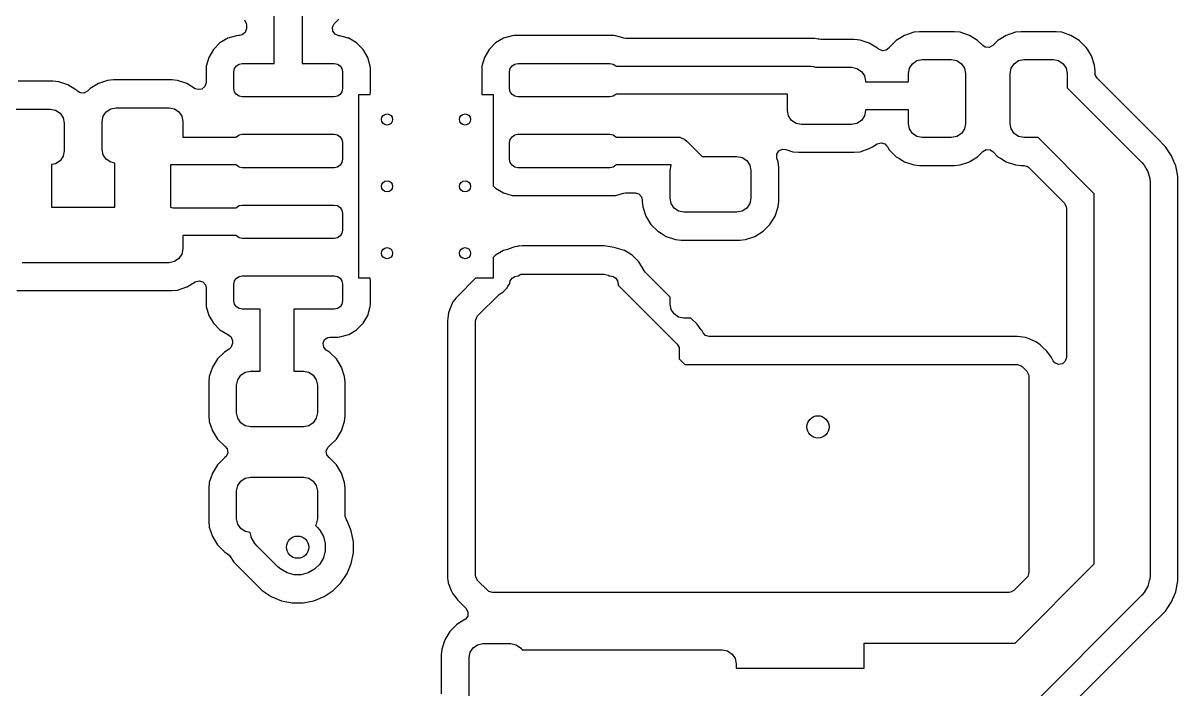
# Model space of a CAD drawing. Extents: x 0.21 to 3.39, y 0.21 to 2.59.
# Drawn here: x 1.773 to 2.589, y 0.68 to 1.15 of the extents above; entities that cross this region are included whole.
import ezdxf

# ---------------------------------------------------------------- set-up
doc = ezdxf.new("R2010")
doc.units = 0
doc.header["$MEASUREMENT"] = 0
doc.layers.add('BLACK', color=7, linetype='CONTINUOUS')

msp = doc.modelspace()

# ---------------------------------------------------------------- linework, layer by layer
at = {"layer": 'BLACK', "linetype": 'CONTINUOUS'}
for p, q in [((1.95072, 1.12181), (1.95072, 1.16208)), ((1.9704, 1.16175), (1.9704, 1.12181)), ((1.92956, 1.15262), (1.9309, 1.15016)), ((1.99315, 1.14992), (1.99637, 1.15314)), ((1.93022, 1.14379), (1.92811, 1.14196)), ((1.93101, 1.14648), (1.93022, 1.14379)), ((1.9309, 1.15016), (1.93101, 1.14911)), ((1.93101, 1.14911), (1.93101, 1.14648)), ((1.99182, 1.1475), (1.99315, 1.14992)), ((1.992, 1.14471), (1.99182, 1.1475)), ((1.99366, 1.14246), (1.992, 1.14471)), ((2.40272, 1.14385), (2.39617, 1.14168)), ((2.40677, 1.14426), (2.40272, 1.14385)), ((2.43138, 1.14426), (2.40677, 1.14426)), ((2.43542, 1.14385), (2.43138, 1.14426)), ((2.43543, 1.14385), (2.43542, 1.14385)), ((2.44198, 1.14168), (2.43543, 1.14385)), ((2.47457, 1.14385), (2.46802, 1.14168)), ((2.47862, 1.14426), (2.47457, 1.14385)), ((2.50323, 1.14426), (2.47862, 1.14426)), ((2.50728, 1.14385), (2.50323, 1.14426)), ((2.51383, 1.14168), (2.50728, 1.14385)), ((2.50728, 1.14385), (2.50728, 1.14385)), ((1.91226, 1.1363), (1.90768, 1.13173)), ((1.91783, 1.1396), (1.91226, 1.1363)), ((1.91226, 1.1363), (1.91226, 1.1363)), ((1.92404, 1.1414), (1.91783, 1.1396)), ((1.92538, 1.14151), (1.92404, 1.1414)), ((1.92404, 1.1414), (1.92404, 1.1414)), ((1.92549, 1.14152), (1.92538, 1.14151)), ((1.92605, 1.14152), (1.92549, 1.14152)), ((1.92811, 1.14196), (1.92605, 1.14152)), ((1.99627, 1.14146), (1.99366, 1.14246)), ((1.99708, 1.1414), (1.99627, 1.14146)), ((2.00234, 1.13987), (1.99708, 1.1414)), ((1.99708, 1.1414), (1.99708, 1.1414)), ((2.00278, 1.13974), (2.00234, 1.13987)), ((2.00329, 1.1396), (2.00278, 1.13974)), ((2.00886, 1.1363), (2.00329, 1.1396)), ((2.01344, 1.13173), (2.00886, 1.1363)), ((2.00886, 1.1363), (2.00886, 1.1363)), ((2.10714, 1.1363), (2.10256, 1.13173)), ((2.11271, 1.1396), (2.10714, 1.1363)), ((2.10714, 1.1363), (2.10714, 1.1363)), ((2.11892, 1.1414), (2.11271, 1.1396)), ((2.12026, 1.14151), (2.11892, 1.1414)), ((2.11892, 1.1414), (2.11892, 1.1414)), ((2.12037, 1.14152), (2.12026, 1.14151)), ((2.19051, 1.14152), (2.12037, 1.14152)), ((2.19062, 1.14151), (2.19051, 1.14152)), ((2.19196, 1.1414), (2.19062, 1.14151)), ((2.19629, 1.14014), (2.19196, 1.1414)), ((2.19766, 1.13974), (2.19629, 1.14014)), ((2.19905, 1.13955), (2.19766, 1.13974)), ((2.33284, 1.13955), (2.19905, 1.13955)), ((2.33514, 1.13909), (2.33284, 1.13955)), ((2.33284, 1.13955), (2.33284, 1.13955)), ((2.33608, 1.1389), (2.33514, 1.13909)), ((2.33704, 1.13881), (2.33608, 1.1389)), ((2.36069, 1.13881), (2.33704, 1.13881)), ((2.36473, 1.13839), (2.36069, 1.13881)), ((2.36069, 1.13881), (2.36069, 1.13881)), ((2.37129, 1.13622), (2.36473, 1.13839)), ((2.36473, 1.13839), (2.36473, 1.13839)), ((2.37717, 1.13259), (2.37129, 1.13622)), ((2.39029, 1.13805), (2.38541, 1.13317)), ((2.39617, 1.14168), (2.39029, 1.13805)), ((2.39029, 1.13805), (2.39029, 1.13805)), ((2.44786, 1.13805), (2.44198, 1.14168)), ((2.45149, 1.13442), (2.44786, 1.13805)), ((2.44786, 1.13805), (2.44786, 1.13805)), ((2.46214, 1.13805), (2.45851, 1.13442)), ((2.46802, 1.14168), (2.46214, 1.13805)), ((2.46214, 1.13805), (2.46214, 1.13805)), ((2.51971, 1.13805), (2.51383, 1.14168)), ((2.52459, 1.13317), (2.51971, 1.13805)), ((2.51971, 1.13805), (2.51971, 1.13805)), ((1.90768, 1.13173), (1.90439, 1.12616)), ((1.90768, 1.13173), (1.90768, 1.13173)), ((2.01673, 1.12616), (2.01344, 1.13173)), ((2.01344, 1.13173), (2.01344, 1.13173)), ((2.10256, 1.13173), (2.09927, 1.12616)), ((2.10256, 1.13173), (2.10256, 1.13173)), ((2.37761, 1.13215), (2.37717, 1.13259)), ((2.37794, 1.13185), (2.37761, 1.13215)), ((2.3805, 1.13074), (2.37794, 1.13185)), ((2.38326, 1.13119), (2.3805, 1.13074)), ((2.38522, 1.13295), (2.38326, 1.13119)), ((2.38523, 1.13294), (2.38522, 1.13295)), ((2.38527, 1.133), (2.38523, 1.13294)), ((2.38534, 1.13306), (2.38527, 1.133)), ((2.3854, 1.13317), (2.38534, 1.13306)), ((2.38541, 1.13317), (2.3854, 1.13317)), ((2.45327, 1.13328), (2.45149, 1.13442)), ((2.45605, 1.13308), (2.45327, 1.13328)), ((2.45851, 1.13442), (2.45605, 1.13308)), ((2.52541, 1.13185), (2.52459, 1.13317)), ((2.52459, 1.13317), (2.52459, 1.13317)), ((2.52459, 1.13317), (2.52459, 1.13317)), ((2.52822, 1.12729), (2.52541, 1.13185)), ((2.53039, 1.12073), (2.52822, 1.12729)), ((1.90258, 1.11994), (1.90247, 1.11849)), ((1.90247, 1.11849), (1.90247, 1.10823)), ((1.90439, 1.12616), (1.90258, 1.11994)), ((1.90258, 1.11994), (1.90258, 1.11994)), ((1.92262, 1.11817), (1.9239, 1.12008)), ((1.9239, 1.12008), (1.92582, 1.12136)), ((1.92582, 1.12136), (1.92808, 1.12181)), ((1.92808, 1.12181), (1.95072, 1.12181)), ((1.9704, 1.12181), (1.99304, 1.12181)), ((1.99304, 1.12181), (1.9953, 1.12136)), ((1.9953, 1.12136), (1.99722, 1.12008)), ((1.99722, 1.12008), (1.9985, 1.11817)), ((2.01854, 1.11994), (2.01673, 1.12616)), ((2.01673, 1.12616), (2.01673, 1.12616)), ((2.01865, 1.11849), (2.01854, 1.11994)), ((2.01865, 1.10151), (2.01865, 1.11849)), ((2.09746, 1.11994), (2.09735, 1.11849)), ((2.09735, 1.11849), (2.09735, 1.10151)), ((2.09927, 1.12616), (2.09746, 1.11994)), ((2.09746, 1.11994), (2.09746, 1.11994)), ((2.1175, 1.11817), (2.11878, 1.12008)), ((2.11878, 1.12008), (2.1207, 1.12136)), ((2.1207, 1.12136), (2.12296, 1.12181)), ((2.12296, 1.12181), (2.18792, 1.12181)), ((2.18792, 1.12181), (2.19018, 1.12136)), ((2.19018, 1.12136), (2.1921, 1.12008)), ((2.1921, 1.12008), (2.19226, 1.11984)), ((2.19226, 1.11984), (2.32993, 1.11984)), ((2.32993, 1.11984), (2.33185, 1.11965)), ((2.33185, 1.11965), (2.33318, 1.1191)), ((2.33318, 1.1191), (2.35872, 1.1191)), ((2.35872, 1.1191), (2.36248, 1.11835)), ((2.36248, 1.11835), (2.36568, 1.11622)), ((2.3989, 1.11472), (2.39965, 1.11848)), ((2.39965, 1.11848), (2.40178, 1.12168)), ((2.40178, 1.12168), (2.40497, 1.12381)), ((2.40497, 1.12381), (2.40874, 1.12456)), ((2.40874, 1.12456), (2.42941, 1.12456)), ((2.42941, 1.12456), (2.43318, 1.12381)), ((2.43318, 1.12381), (2.43637, 1.12168)), ((2.43637, 1.12168), (2.4385, 1.11848)), ((2.4385, 1.11848), (2.43925, 1.11472)), ((2.47075, 1.11472), (2.4715, 1.11848)), ((2.4715, 1.11848), (2.47363, 1.12168)), ((2.47363, 1.12168), (2.47682, 1.12381)), ((2.47682, 1.12381), (2.48059, 1.12456)), ((2.48059, 1.12456), (2.50126, 1.12456)), ((2.50126, 1.12456), (2.50503, 1.12381)), ((2.50503, 1.12381), (2.50822, 1.12168)), ((2.50822, 1.12168), (2.51035, 1.11848)), ((2.51035, 1.11848), (2.5111, 1.11472)), ((2.53081, 1.11669), (2.53039, 1.12073)), ((1.83696, 1.1103), (1.83291, 1.10988)), ((1.85375, 1.1103), (1.83696, 1.1103)), ((1.86151, 1.1103), (1.85375, 1.1103)), ((1.85375, 1.1103), (1.85375, 1.1103)), ((1.8783, 1.1103), (1.86151, 1.1103)), ((1.86151, 1.1103), (1.86151, 1.1103)), ((1.88235, 1.10988), (1.8783, 1.1103)), ((1.8783, 1.1103), (1.8783, 1.1103)), ((1.92217, 1.11591), (1.92262, 1.11817)), ((1.92217, 1.10409), (1.92217, 1.11591)), ((1.9985, 1.11817), (1.99894, 1.11591)), ((1.99894, 1.11591), (1.99894, 1.10409)), ((2.11706, 1.11591), (2.1175, 1.11817)), ((2.11706, 1.10409), (2.11706, 1.11591)), ((2.36568, 1.11622), (2.36781, 1.11303)), ((2.36781, 1.11303), (2.36856, 1.10926)), ((2.3989, 1.10877), (2.3989, 1.11472)), ((2.43925, 1.11472), (2.43925, 1.07928)), ((2.47075, 1.07928), (2.47075, 1.11472)), ((2.5111, 1.11472), (2.5111, 1.10466)), ((2.53081, 1.11488), (2.53081, 1.11669)), ((2.53092, 1.11382), (2.53081, 1.11488)), ((2.53226, 1.11137), (2.53092, 1.11382)), ((2.57511, 1.06852), (2.53226, 1.11137)), ((1.77751, 1.1093), (1.76975, 1.1093)), ((1.7943, 1.1093), (1.77751, 1.1093)), ((1.77751, 1.1093), (1.77751, 1.1093)), ((1.79835, 1.10888), (1.7943, 1.1093)), ((1.7943, 1.1093), (1.7943, 1.1093)), ((1.8049, 1.10671), (1.79835, 1.10888)), ((1.79835, 1.10888), (1.79835, 1.10888)), ((1.80975, 1.10372), (1.8049, 1.10671)), ((1.81078, 1.10308), (1.80975, 1.10372)), ((1.81162, 1.10224), (1.81078, 1.10308)), ((1.8134, 1.1011), (1.81162, 1.10224)), ((1.81864, 1.10224), (1.81618, 1.1009)), ((1.82048, 1.10408), (1.81864, 1.10224)), ((1.82636, 1.10771), (1.82048, 1.10408)), ((1.83291, 1.10988), (1.82636, 1.10771)), ((1.8889, 1.10771), (1.88235, 1.10988)), ((1.88235, 1.10988), (1.88235, 1.10988)), ((1.8949, 1.10401), (1.8889, 1.10771)), ((1.8968, 1.10332), (1.8949, 1.10401)), ((1.89957, 1.10372), (1.8968, 1.10332)), ((1.90168, 1.10555), (1.89957, 1.10372)), ((1.90247, 1.10823), (1.90168, 1.10555)), ((1.92262, 1.10183), (1.92217, 1.10409)), ((1.99894, 1.10409), (1.9985, 1.10183)), ((2.1175, 1.10183), (2.11706, 1.10409)), ((2.36856, 1.10926), (2.36856, 1.10877)), ((2.36856, 1.10877), (2.3989, 1.10877)), ((2.5111, 1.10466), (2.56392, 1.05184)), ((1.81618, 1.1009), (1.8134, 1.1011)), ((1.9239, 1.09992), (1.92262, 1.10183)), ((1.92582, 1.09864), (1.9239, 1.09992)), ((1.92808, 1.09819), (1.92582, 1.09864)), ((1.99304, 1.09819), (1.92808, 1.09819)), ((1.9953, 1.09864), (1.99304, 1.09819)), ((1.99722, 1.09992), (1.9953, 1.09864)), ((1.9985, 1.10183), (1.99722, 1.09992)), ((2.01056, 0.97004), (2.01056, 1.09996)), ((2.01056, 1.09996), (2.01851, 1.09996)), ((2.01851, 1.09996), (2.01854, 1.10006)), ((2.01854, 1.10006), (2.01865, 1.10151)), ((2.09735, 1.10151), (2.09746, 1.10006)), ((2.09746, 1.10006), (2.09746, 1.10006)), ((2.09746, 1.10006), (2.09749, 1.09996)), ((2.09749, 1.09996), (2.10544, 1.09996)), ((2.10544, 1.09996), (2.10544, 1.0354)), ((2.11878, 1.09992), (2.1175, 1.10183)), ((2.1207, 1.09864), (2.11878, 1.09992)), ((2.12296, 1.09819), (2.1207, 1.09864)), ((2.18792, 1.09819), (2.12296, 1.09819)), ((2.19018, 1.09864), (2.18792, 1.09819)), ((2.1921, 1.09992), (2.19018, 1.09864)), ((2.19226, 1.10016), (2.1921, 1.09992)), ((2.31344, 1.10016), (2.19226, 1.10016)), ((2.31344, 1.08859), (2.31344, 1.10016)), ((1.75493, 1.08959), (1.79233, 1.08959)), ((1.79233, 1.08959), (1.7961, 1.08884)), ((1.7961, 1.08884), (1.79929, 1.08671)), ((1.79929, 1.08671), (1.80142, 1.08351)), ((1.82984, 1.08451), (1.83197, 1.08771)), ((1.83197, 1.08771), (1.83516, 1.08984)), ((1.83516, 1.08984), (1.83893, 1.09059)), ((1.83893, 1.09059), (1.87633, 1.09059)), ((1.87633, 1.09059), (1.8801, 1.08984)), ((1.8801, 1.08984), (1.88329, 1.08771)), ((1.88329, 1.08771), (1.88542, 1.08451)), ((2.31419, 1.08482), (2.31344, 1.08859)), ((2.36856, 1.08859), (2.36781, 1.08482)), ((2.3989, 1.08908), (2.36856, 1.08908)), ((2.36856, 1.08908), (2.36856, 1.08859)), ((2.3989, 1.07928), (2.3989, 1.08908)), ((1.80142, 1.08351), (1.80217, 1.07975)), ((1.80217, 1.07975), (1.80217, 1.06006)), ((1.82909, 1.08075), (1.82984, 1.08451)), ((1.82909, 1.06106), (1.82909, 1.08075)), ((1.88542, 1.08451), (1.88617, 1.08075)), ((1.88617, 1.08075), (1.88617, 1.06984)), ((2.31632, 1.08163), (2.31419, 1.08482)), ((2.31952, 1.0795), (2.31632, 1.08163)), ((2.32328, 1.07875), (2.31952, 1.0795)), ((2.35872, 1.07875), (2.32328, 1.07875)), ((2.36248, 1.0795), (2.35872, 1.07875)), ((2.36568, 1.08163), (2.36248, 1.0795)), ((2.36781, 1.08482), (2.36568, 1.08163)), ((2.39965, 1.07552), (2.3989, 1.07928)), ((2.43925, 1.07928), (2.4385, 1.07552)), ((2.4715, 1.07552), (2.47075, 1.07928)), ((1.88617, 1.06984), (1.92374, 1.06984)), ((1.92374, 1.06984), (1.9239, 1.07008)), ((1.9239, 1.07008), (1.92582, 1.07136)), ((1.92582, 1.07136), (1.92808, 1.07181)), ((1.92808, 1.07181), (1.99304, 1.07181)), ((1.99304, 1.07181), (1.9953, 1.07136)), ((1.9953, 1.07136), (1.99722, 1.07008)), ((1.99722, 1.07008), (1.9985, 1.06817)), ((2.1175, 1.06817), (2.11878, 1.07008)), ((2.11878, 1.07008), (2.1207, 1.07136)), ((2.1207, 1.07136), (2.12296, 1.07181)), ((2.12296, 1.07181), (2.18792, 1.07181)), ((2.18792, 1.07181), (2.19018, 1.07136)), ((2.19018, 1.07136), (2.1921, 1.07008)), ((2.1921, 1.07008), (2.19226, 1.06984)), ((2.19226, 1.06984), (2.2354, 1.06984)), ((2.2354, 1.06984), (2.23732, 1.06965)), ((2.23732, 1.06965), (2.24087, 1.06818)), ((2.40178, 1.07232), (2.39965, 1.07552)), ((2.40497, 1.07019), (2.40178, 1.07232)), ((2.40874, 1.06944), (2.40497, 1.07019)), ((2.42941, 1.06944), (2.40874, 1.06944)), ((2.43318, 1.07019), (2.42941, 1.06944)), ((2.43637, 1.07232), (2.43318, 1.07019)), ((2.4385, 1.07552), (2.43637, 1.07232)), ((2.47363, 1.07232), (2.4715, 1.07552)), ((2.47682, 1.07019), (2.47363, 1.07232)), ((2.48059, 1.06944), (2.47682, 1.07019)), ((2.49065, 1.06944), (2.48059, 1.06944)), ((2.53031, 1.02977), (2.49065, 1.06944)), ((1.9985, 1.06817), (1.99894, 1.06591)), ((1.99894, 1.06591), (1.99894, 1.05409)), ((2.11706, 1.06591), (2.1175, 1.06817)), ((2.11706, 1.05409), (2.11706, 1.06591)), ((2.24087, 1.06818), (2.24087, 1.06818)), ((2.24087, 1.06818), (2.24236, 1.06696)), ((2.24236, 1.06696), (2.25323, 1.05609)), ((2.30731, 1.06005), (2.30981, 1.0613)), ((2.30981, 1.0613), (2.31224, 1.06112)), ((2.31224, 1.06112), (2.31727, 1.05946)), ((2.36473, 1.05946), (2.37129, 1.06163)), ((2.37129, 1.06163), (2.37357, 1.06303)), ((2.37357, 1.06303), (2.37694, 1.06511)), ((2.37694, 1.06511), (2.37963, 1.06585)), ((2.37963, 1.06585), (2.3823, 1.06501)), ((2.3823, 1.06501), (2.38376, 1.0635)), ((2.38376, 1.0635), (2.38405, 1.06303)), ((2.38405, 1.06303), (2.38541, 1.06083)), ((2.5806, 1.06303), (2.57511, 1.06852)), ((2.57511, 1.06852), (2.57511, 1.06852)), ((2.58491, 1.05658), (2.5806, 1.06303)), ((1.79929, 1.0531), (1.7961, 1.05097)), ((1.80142, 1.0563), (1.79929, 1.0531)), ((1.80217, 1.06006), (1.80142, 1.0563)), ((1.82984, 1.0573), (1.82909, 1.06106)), ((1.83197, 1.0541), (1.82984, 1.0573)), ((1.83516, 1.05197), (1.83197, 1.0541)), ((1.99894, 1.05409), (1.9985, 1.05183)), ((2.1175, 1.05183), (2.11706, 1.05409)), ((2.25323, 1.05609), (2.2777, 1.05609)), ((2.2777, 1.05609), (2.28147, 1.05534)), ((2.28147, 1.05534), (2.28466, 1.0532)), ((2.28466, 1.0532), (2.28679, 1.05001)), ((2.30588, 1.05765), (2.30731, 1.06005)), ((2.30598, 1.05485), (2.30588, 1.05765)), ((2.30683, 1.05226), (2.30598, 1.05485)), ((2.31727, 1.05946), (2.31727, 1.05946)), ((2.31727, 1.05946), (2.31727, 1.05946)), ((2.31727, 1.05946), (2.32131, 1.05904)), ((2.32131, 1.05904), (2.36069, 1.05904)), ((2.36069, 1.05904), (2.36473, 1.05946)), ((2.36069, 1.05904), (2.36069, 1.05904)), ((2.38541, 1.06083), (2.38541, 1.06083)), ((2.38541, 1.06083), (2.39029, 1.05595)), ((2.39029, 1.05595), (2.39029, 1.05595)), ((2.39029, 1.05595), (2.39029, 1.05595)), ((2.39029, 1.05595), (2.39207, 1.05485)), ((2.39207, 1.05485), (2.39617, 1.05232)), ((2.4423, 1.05252), (2.44786, 1.05595)), ((2.44786, 1.05595), (2.44956, 1.05765)), ((2.44956, 1.05765), (2.45149, 1.05958)), ((2.45149, 1.05958), (2.45395, 1.06092)), ((2.45395, 1.06092), (2.45673, 1.06072)), ((2.45673, 1.06072), (2.45851, 1.05958)), ((2.45851, 1.05958), (2.46214, 1.05595)), ((2.46214, 1.05595), (2.46214, 1.05595)), ((2.46214, 1.05595), (2.46214, 1.05595)), ((2.46214, 1.05595), (2.46392, 1.05485)), ((2.46392, 1.05485), (2.46802, 1.05232)), ((2.58659, 1.05252), (2.58491, 1.05658)), ((1.7961, 1.05097), (1.79331, 1.05042)), ((1.79331, 1.05042), (1.79331, 1.02039)), ((1.83794, 1.05142), (1.83516, 1.05197)), ((1.83794, 1.02039), (1.83794, 1.05142)), ((1.92374, 1.05016), (1.87731, 1.05016)), ((1.87731, 1.05016), (1.87731, 1.0202)), ((1.9239, 1.04992), (1.92374, 1.05016)), ((1.92582, 1.04864), (1.9239, 1.04992)), ((1.92808, 1.04819), (1.92582, 1.04864)), ((1.99304, 1.04819), (1.92808, 1.04819)), ((1.9953, 1.04864), (1.99304, 1.04819)), ((1.99722, 1.04992), (1.9953, 1.04864)), ((1.9985, 1.05183), (1.99722, 1.04992)), ((2.11878, 1.04992), (2.1175, 1.05183)), ((2.1207, 1.04864), (2.11878, 1.04992)), ((2.12296, 1.04819), (2.1207, 1.04864)), ((2.18792, 1.04819), (2.12296, 1.04819)), ((2.19018, 1.04864), (2.18792, 1.04819)), ((2.1921, 1.04992), (2.19018, 1.04864)), ((2.19226, 1.05016), (2.1921, 1.04992)), ((2.2313, 1.05016), (2.19226, 1.05016)), ((2.23046, 1.04624), (2.23121, 1.05001)), ((2.23046, 1.02656), (2.23046, 1.04624)), ((2.23121, 1.05001), (2.2313, 1.05016)), ((2.28679, 1.05001), (2.28754, 1.04624)), ((2.28754, 1.04624), (2.28754, 1.02656)), ((2.30724, 1.04828), (2.30683, 1.05226)), ((2.30725, 1.04821), (2.30724, 1.04828)), ((2.30725, 1.02459), (2.30725, 1.04821)), ((2.39617, 1.05232), (2.40272, 1.05015)), ((2.40272, 1.05015), (2.40272, 1.05015)), ((2.40272, 1.05015), (2.40272, 1.05015)), ((2.40272, 1.05015), (2.40677, 1.04974)), ((2.40677, 1.04974), (2.43138, 1.04974)), ((2.43138, 1.04974), (2.43543, 1.05015)), ((2.43138, 1.04974), (2.43138, 1.04974)), ((2.43543, 1.05015), (2.44198, 1.05232)), ((2.44198, 1.05232), (2.4423, 1.05252)), ((2.46802, 1.05232), (2.47457, 1.05015)), ((2.47457, 1.05015), (2.47457, 1.05015)), ((2.47457, 1.05015), (2.47457, 1.05015)), ((2.47457, 1.05015), (2.47862, 1.04974)), ((2.47862, 1.04974), (2.48043, 1.04974)), ((2.48043, 1.04974), (2.48311, 1.04895)), ((2.48311, 1.04895), (2.48394, 1.04828)), ((2.48394, 1.04828), (2.50916, 1.02306)), ((2.56392, 1.05184), (2.56562, 1.04991)), ((2.56562, 1.04991), (2.56562, 1.04991)), ((2.56562, 1.04991), (2.56745, 1.04673)), ((2.56745, 1.04673), (2.56819, 1.04546)), ((2.56819, 1.04546), (2.56952, 1.04049)), ((2.58788, 1.04942), (2.58659, 1.05252)), ((2.58659, 1.05252), (2.58659, 1.05252)), ((2.58788, 1.04941), (2.58788, 1.04942)), ((2.58881, 1.04473), (2.58788, 1.04941)), ((2.58788, 1.04941), (2.58788, 1.04941)), ((2.56952, 1.04049), (2.56952, 1.04049)), ((2.56952, 1.04049), (2.56969, 1.03793)), ((2.56969, 1.03793), (2.56969, 0.76)), ((2.58939, 1.0418), (2.58881, 1.04473)), ((2.58939, 1.001), (2.58939, 1.0418)), ((2.10544, 1.0354), (2.10714, 1.0337)), ((2.10714, 1.0337), (2.10714, 1.0337)), ((2.10714, 1.0337), (2.11271, 1.0304)), ((2.11271, 1.0304), (2.11271, 1.0304)), ((2.11271, 1.0304), (2.11271, 1.0304)), ((2.11271, 1.0304), (2.11892, 1.0286)), ((2.11892, 1.0286), (2.12037, 1.02848)), ((2.12037, 1.02848), (2.12037, 1.02848)), ((2.12037, 1.02848), (2.19051, 1.02848)), ((2.19051, 1.02848), (2.19196, 1.0286)), ((2.19051, 1.02848), (2.19051, 1.02848)), ((2.19196, 1.0286), (2.19766, 1.03026)), ((2.19766, 1.03026), (2.19905, 1.03045)), ((2.19905, 1.03045), (2.20579, 1.03045)), ((2.20579, 1.03045), (2.20847, 1.02967)), ((2.20847, 1.02967), (2.2103, 1.02755)), ((2.53031, 0.76815), (2.53031, 1.02977)), ((1.79331, 1.02039), (1.83794, 1.02039)), ((1.9239, 1.02008), (1.92582, 1.02136)), ((1.92582, 1.02136), (1.92808, 1.02181)), ((1.92808, 1.02181), (1.99304, 1.02181)), ((1.99304, 1.02181), (1.9953, 1.02136)), ((1.9953, 1.02136), (1.99722, 1.02008)), ((2.2103, 1.02755), (2.21075, 1.02549)), ((2.21075, 1.02549), (2.21075, 1.02459)), ((2.21075, 1.02459), (2.21117, 1.02054)), ((2.21117, 1.02054), (2.21334, 1.01399)), ((2.23121, 1.02279), (2.23046, 1.02656)), ((2.23334, 1.0196), (2.23121, 1.02279)), ((2.28679, 1.02279), (2.28466, 1.0196)), ((2.28754, 1.02656), (2.28679, 1.02279)), ((2.30466, 1.01399), (2.30683, 1.02054)), ((2.30683, 1.02054), (2.30725, 1.02459)), ((2.50916, 1.02306), (2.5105, 1.02061)), ((2.5105, 1.02061), (2.51061, 1.01955)), ((1.87731, 1.0202), (1.8791, 1.01984)), ((1.8791, 1.01984), (1.92374, 1.01984)), ((1.92374, 1.01984), (1.9239, 1.02008)), ((1.99722, 1.02008), (1.9985, 1.01817)), ((1.9985, 1.01817), (1.99894, 1.01591)), ((1.99894, 1.01591), (1.99894, 1.00409)), ((2.21334, 1.01399), (2.21696, 1.00811)), ((2.23653, 1.01747), (2.23334, 1.0196)), ((2.2403, 1.01672), (2.23653, 1.01747)), ((2.2777, 1.01672), (2.2403, 1.01672)), ((2.28147, 1.01747), (2.2777, 1.01672)), ((2.28466, 1.0196), (2.28147, 1.01747)), ((2.30104, 1.00811), (2.30466, 1.01399)), ((2.51061, 1.01955), (2.51061, 0.91404)), ((1.99894, 1.00409), (1.9985, 1.00183)), ((2.21696, 1.00811), (2.21696, 1.00811)), ((2.21696, 1.00811), (2.22185, 1.00322)), ((2.29615, 1.00322), (2.30104, 1.00811)), ((1.92374, 1.00016), (1.88617, 1.00016)), ((1.88617, 1.00016), (1.88617, 0.99087)), ((1.9239, 0.99992), (1.92374, 1.00016)), ((1.92582, 0.99864), (1.9239, 0.99992)), ((1.92808, 0.99819), (1.92582, 0.99864)), ((1.99304, 0.99819), (1.92808, 0.99819)), ((1.9953, 0.99864), (1.99304, 0.99819)), ((1.99722, 0.99992), (1.9953, 0.99864)), ((1.9985, 1.00183), (1.99722, 0.99992)), ((2.22185, 1.00322), (2.22185, 1.00322)), ((2.22185, 1.00322), (2.22185, 1.00322)), ((2.22185, 1.00322), (2.2241, 1.00183)), ((2.2241, 1.00183), (2.22773, 0.9996)), ((2.22773, 0.9996), (2.23428, 0.99743)), ((2.23428, 0.99743), (2.23428, 0.99743)), ((2.23428, 0.99743), (2.23428, 0.99743)), ((2.23428, 0.99743), (2.23833, 0.99701)), ((2.23833, 0.99701), (2.27967, 0.99701)), ((2.27967, 0.99701), (2.28372, 0.99743)), ((2.27967, 0.99701), (2.27967, 0.99701)), ((2.28372, 0.99743), (2.29027, 0.9996)), ((2.29027, 0.9996), (2.29615, 1.00322)), ((2.58939, 0.7831), (2.58939, 1.001)), ((1.88617, 0.99087), (1.88542, 0.9871)), ((2.11271, 0.9896), (2.10714, 0.9863)), ((2.11571, 0.99047), (2.11271, 0.9896)), ((2.11271, 0.9896), (2.11271, 0.9896)), ((2.11606, 0.99058), (2.11571, 0.99047)), ((2.12075, 0.99234), (2.11606, 0.99058)), ((2.12231, 0.99259), (2.12075, 0.99234)), ((2.12075, 0.99234), (2.12075, 0.99234)), ((2.12286, 0.99268), (2.12231, 0.99259)), ((2.12389, 0.99279), (2.12286, 0.99268)), ((2.12286, 0.99268), (2.12286, 0.99268)), ((2.12286, 0.99268), (2.12286, 0.99268)), ((2.12602, 0.9929), (2.12389, 0.99279)), ((2.12389, 0.99279), (2.12389, 0.99279)), ((2.18398, 0.9929), (2.12602, 0.9929)), ((2.12602, 0.9929), (2.12602, 0.9929)), ((2.18958, 0.9921), (2.18398, 0.9929)), ((2.18398, 0.9929), (2.18398, 0.9929)), ((2.18958, 0.9921), (2.18958, 0.9921)), ((2.18958, 0.9921), (2.18958, 0.9921)), ((2.18958, 0.9921), (2.18958, 0.9921)), ((2.18958, 0.9921), (2.18958, 0.9921)), ((2.19168, 0.99148), (2.18959, 0.9921)), ((2.18959, 0.9921), (2.18958, 0.9921)), ((2.19173, 0.99147), (2.19168, 0.99148)), ((2.19817, 0.9896), (2.19173, 0.99147)), ((2.20374, 0.9863), (2.19817, 0.9896)), ((1.83893, 0.98102), (1.77263, 0.98102)), ((1.87633, 0.98102), (1.83893, 0.98102)), ((1.8801, 0.98177), (1.87633, 0.98102)), ((1.88329, 0.98391), (1.8801, 0.98177)), ((1.88542, 0.9871), (1.88329, 0.98391)), ((2.10714, 0.9863), (2.10544, 0.9846)), ((2.10544, 0.9846), (2.10544, 0.97004)), ((2.10714, 0.9863), (2.10714, 0.9863)), ((2.20832, 0.98173), (2.20374, 0.9863)), ((2.20374, 0.9863), (2.20374, 0.9863)), ((2.21161, 0.97616), (2.20832, 0.98173)), ((2.20832, 0.98173), (2.20832, 0.98173)), ((2.20832, 0.98173), (2.20832, 0.98173)), ((1.9239, 0.97008), (1.92582, 0.97136)), ((1.92582, 0.97136), (1.92808, 0.97181)), ((1.92808, 0.97181), (1.99304, 0.97181)), ((1.99304, 0.97181), (1.9953, 0.97136)), ((1.9953, 0.97136), (1.99722, 0.97008)), ((2.11878, 0.97008), (2.1207, 0.97136)), ((2.1207, 0.97136), (2.12296, 0.97181)), ((2.12296, 0.97181), (2.12301, 0.97181)), ((2.12301, 0.97181), (2.12498, 0.97289)), ((2.12498, 0.97289), (2.12602, 0.973)), ((2.12602, 0.973), (2.18398, 0.973)), ((2.18398, 0.973), (2.18662, 0.97223)), ((2.18662, 0.97223), (2.18713, 0.97181)), ((2.18713, 0.97181), (2.18792, 0.97181)), ((2.18792, 0.97181), (2.19018, 0.97136)), ((2.19018, 0.97136), (2.1921, 0.97008)), ((2.21171, 0.97593), (2.21161, 0.97616)), ((2.21161, 0.97616), (2.21161, 0.97616)), ((2.21276, 0.97439), (2.21171, 0.97593)), ((2.23046, 0.95669), (2.21276, 0.97439)), ((1.88235, 0.96173), (1.8889, 0.9639)), ((1.8889, 0.9639), (1.88921, 0.96409)), ((1.88921, 0.96409), (1.89478, 0.96753)), ((1.89478, 0.96753), (1.8949, 0.96761)), ((1.89478, 0.96753), (1.89478, 0.96753)), ((1.8949, 0.96761), (1.8976, 0.96834)), ((1.8976, 0.96834), (1.90027, 0.96751)), ((1.90027, 0.96751), (1.90206, 0.96536)), ((1.90206, 0.96536), (1.90247, 0.96338)), ((1.90247, 0.96338), (1.90247, 0.95151)), ((1.92217, 0.96591), (1.92262, 0.96817)), ((1.92217, 0.95409), (1.92217, 0.96591)), ((1.92262, 0.96817), (1.9239, 0.97008)), ((1.99722, 0.97008), (1.9985, 0.96817)), ((1.9985, 0.96817), (1.99894, 0.96591)), ((1.99894, 0.96591), (1.99894, 0.95409)), ((2.01851, 0.97004), (2.01056, 0.97004)), ((2.01854, 0.96994), (2.01851, 0.97004)), ((2.01865, 0.96849), (2.01854, 0.96994)), ((2.01865, 0.95151), (2.01865, 0.96849)), ((2.09289, 0.97004), (2.08036, 0.9575)), ((2.10544, 0.97004), (2.09289, 0.97004)), ((2.11224, 0.96011), (2.11537, 0.96324)), ((2.11537, 0.96324), (2.1159, 0.96443)), ((2.1159, 0.96443), (2.11691, 0.96591)), ((2.11691, 0.96591), (2.11709, 0.96609)), ((2.11709, 0.96609), (2.1175, 0.96817)), ((2.1175, 0.96817), (2.11878, 0.97008)), ((2.1921, 0.97008), (2.19338, 0.96817)), ((2.19338, 0.96817), (2.19383, 0.96591)), ((2.19383, 0.96591), (2.19383, 0.96517)), ((2.19383, 0.96517), (2.23557, 0.92343)), ((1.76875, 0.96132), (1.86209, 0.96132)), ((1.86209, 0.96132), (1.86209, 0.96132)), ((1.86209, 0.96132), (1.8783, 0.96132)), ((1.8783, 0.96132), (1.88235, 0.96173)), ((2.07828, 0.9551), (2.07703, 0.95338)), ((2.07893, 0.95592), (2.07828, 0.9551)), ((2.08036, 0.9575), (2.07893, 0.95592)), ((2.07893, 0.95592), (2.07893, 0.95592)), ((2.08036, 0.9575), (2.08036, 0.9575)), ((2.09443, 0.94343), (2.10957, 0.95857)), ((2.10957, 0.95857), (2.11105, 0.95958)), ((2.11105, 0.95958), (2.11224, 0.96011)), ((2.23046, 0.95176), (2.23046, 0.95669)), ((1.90247, 0.95151), (1.90258, 0.95006)), ((1.90258, 0.95006), (1.90258, 0.95006)), ((1.90258, 0.95006), (1.90439, 0.94384)), ((1.92262, 0.95183), (1.92217, 0.95409)), ((1.9239, 0.94992), (1.92262, 0.95183)), ((1.92582, 0.94864), (1.9239, 0.94992)), ((1.92808, 0.94819), (1.92582, 0.94864)), ((1.94082, 0.94819), (1.92808, 0.94819)), ((1.94082, 0.90439), (1.94082, 0.94819)), ((1.99304, 0.94819), (1.96444, 0.94819)), ((1.96444, 0.94819), (1.96444, 0.90439)), ((1.9953, 0.94864), (1.99304, 0.94819)), ((1.99722, 0.94992), (1.9953, 0.94864)), ((1.9985, 0.95183), (1.99722, 0.94992)), ((1.99894, 0.95409), (1.9985, 0.95183)), ((2.01673, 0.94384), (2.01854, 0.95006)), ((2.01854, 0.95006), (2.01865, 0.95151)), ((2.07468, 0.94822), (2.0739, 0.94559)), ((2.07703, 0.95338), (2.07468, 0.94822)), ((2.07703, 0.95338), (2.07703, 0.95338)), ((2.23121, 0.94799), (2.23046, 0.95176)), ((2.23334, 0.9448), (2.23121, 0.94799)), ((1.90439, 0.94384), (1.90768, 0.93827)), ((2.01344, 0.93827), (2.01673, 0.94384)), ((2.0739, 0.94558), (2.0731, 0.93998)), ((2.0731, 0.93998), (2.0731, 0.76002)), ((2.0739, 0.94559), (2.0739, 0.94558)), ((2.093, 0.93998), (2.09377, 0.94262)), ((2.093, 0.76002), (2.093, 0.93998)), ((2.09377, 0.94262), (2.09443, 0.94343)), ((2.23653, 0.94266), (2.23334, 0.9448)), ((2.2403, 0.94191), (2.23653, 0.94266)), ((2.24523, 0.94191), (2.2403, 0.94191)), ((2.24964, 0.9375), (2.24523, 0.94191)), ((1.90768, 0.93827), (1.90768, 0.93827)), ((1.90768, 0.93827), (1.91226, 0.9337)), ((1.91226, 0.9337), (1.91226, 0.9337)), ((1.91226, 0.9337), (1.91783, 0.9304)), ((2.00329, 0.9304), (2.00886, 0.9337)), ((2.00886, 0.9337), (2.01344, 0.93827)), ((2.25249, 0.9337), (2.24964, 0.9375)), ((2.25304, 0.93297), (2.25249, 0.9337)), ((2.25385, 0.93148), (2.25304, 0.93297)), ((2.25552, 0.92969), (2.25385, 0.93148)), ((1.91783, 0.9304), (1.91811, 0.93028)), ((1.91811, 0.93028), (1.91806, 0.93015)), ((1.91806, 0.93015), (1.91989, 0.92899)), ((1.91989, 0.92899), (1.92106, 0.92645)), ((1.92111, 0.92413), (1.92033, 0.92145)), ((1.92106, 0.92645), (1.92111, 0.92572)), ((1.92111, 0.92572), (1.92111, 0.92413)), ((1.98517, 0.92414), (1.98628, 0.9267)), ((1.98562, 0.92138), (1.98517, 0.92414)), ((1.98628, 0.9267), (1.98861, 0.92826)), ((1.98861, 0.92826), (1.99009, 0.92848)), ((1.99009, 0.92848), (1.99563, 0.92848)), ((1.99563, 0.92848), (1.99708, 0.9286)), ((1.99563, 0.92848), (1.99563, 0.92848)), ((1.99708, 0.9286), (2.00329, 0.9304)), ((2.23557, 0.92343), (2.23689, 0.92102)), ((2.2582, 0.9289), (2.25552, 0.92969)), ((2.47598, 0.9289), (2.2582, 0.9289)), ((2.48158, 0.9281), (2.47598, 0.9289)), ((2.47598, 0.9289), (2.47598, 0.9289)), ((2.48159, 0.9281), (2.48158, 0.9281)), ((2.48422, 0.92732), (2.48159, 0.9281)), ((2.48938, 0.92497), (2.48422, 0.92732)), ((2.4911, 0.92372), (2.48938, 0.92497)), ((2.48938, 0.92497), (2.48938, 0.92497)), ((2.48938, 0.92497), (2.48938, 0.92497)), ((2.49192, 0.92307), (2.4911, 0.92372)), ((2.4935, 0.92164), (2.49192, 0.92307)), ((1.91548, 0.91789), (1.91059, 0.913)), ((1.91876, 0.91991), (1.91548, 0.91789)), ((1.91548, 0.91789), (1.91548, 0.91789)), ((1.92033, 0.92145), (1.91876, 0.91991)), ((1.98749, 0.9193), (1.98562, 0.92138)), ((1.98978, 0.91789), (1.98749, 0.9193)), ((1.99467, 0.913), (1.98978, 0.91789)), ((1.98978, 0.91789), (1.98978, 0.91789)), ((2.23689, 0.92102), (2.237, 0.91998)), ((2.237, 0.91998), (2.237, 0.913)), ((2.49664, 0.9185), (2.4935, 0.92164)), ((2.50004, 0.91397), (2.49664, 0.9185)), ((1.90697, 0.90712), (1.9048, 0.90057)), ((1.91059, 0.913), (1.90697, 0.90712)), ((1.91059, 0.913), (1.91059, 0.913)), ((1.99606, 0.91075), (1.99467, 0.913)), ((1.99467, 0.913), (1.99467, 0.913)), ((1.99467, 0.913), (1.99467, 0.913)), ((1.99829, 0.90712), (1.99606, 0.91075)), ((2.00046, 0.90057), (1.99829, 0.90712)), ((2.237, 0.913), (2.241, 0.909)), ((2.241, 0.909), (2.47598, 0.909)), ((2.47598, 0.909), (2.47862, 0.90822)), ((2.47862, 0.90822), (2.47943, 0.90757)), ((2.47943, 0.90757), (2.48257, 0.90443)), ((2.5002, 0.91368), (2.50004, 0.91397)), ((2.5013, 0.91166), (2.5002, 0.91368)), ((2.5024, 0.91029), (2.5013, 0.91166)), ((2.50494, 0.90913), (2.5024, 0.91029)), ((2.50771, 0.90953), (2.50494, 0.90913)), ((2.50982, 0.91136), (2.50771, 0.90953)), ((2.51061, 0.91404), (2.50982, 0.91136)), ((1.9048, 0.90057), (1.90438, 0.89652)), ((1.9048, 0.90057), (1.9048, 0.90057)), ((1.92409, 0.89455), (1.92484, 0.89832)), ((1.92484, 0.89832), (1.92697, 0.90151)), ((1.92697, 0.90151), (1.93016, 0.90364)), ((1.93016, 0.90364), (1.93393, 0.90439)), ((1.93393, 0.90439), (1.94082, 0.90439)), ((1.96444, 0.90439), (1.97133, 0.90439)), ((1.97133, 0.90439), (1.9751, 0.90364)), ((1.9751, 0.90364), (1.97829, 0.90151)), ((1.97829, 0.90151), (1.98042, 0.89832)), ((1.98042, 0.89832), (1.98117, 0.89455)), ((2.00088, 0.89653), (2.00046, 0.90057)), ((2.48257, 0.90443), (2.48389, 0.90202)), ((2.48389, 0.90202), (2.484, 0.90098)), ((2.484, 0.90098), (2.484, 0.76202)), ((1.90438, 0.89652), (1.90438, 0.8729)), ((1.92409, 0.87487), (1.92409, 0.89455)), ((1.98117, 0.89455), (1.98117, 0.87487)), ((2.00088, 0.89652), (2.00088, 0.89653)), ((2.00088, 0.8729), (2.00088, 0.89652)), ((1.92484, 0.8711), (1.92409, 0.87487)), ((1.98117, 0.87487), (1.98042, 0.8711)), ((1.90438, 0.8729), (1.9048, 0.86885)), ((1.9048, 0.86885), (1.90697, 0.86229)), ((1.92697, 0.86791), (1.92484, 0.8711)), ((1.93016, 0.86577), (1.92697, 0.86791)), ((1.93393, 0.86502), (1.93016, 0.86577)), ((1.9751, 0.86577), (1.97133, 0.86502)), ((1.97829, 0.86791), (1.9751, 0.86577)), ((1.98042, 0.8711), (1.97829, 0.86791)), ((1.99829, 0.86229), (2.00046, 0.86885)), ((2.00046, 0.86885), (2.00088, 0.8729)), ((1.90697, 0.86229), (1.91059, 0.85642)), ((1.97133, 0.86502), (1.93393, 0.86502)), ((1.99467, 0.85642), (1.99829, 0.86229)), ((1.91059, 0.85642), (1.91059, 0.85641)), ((1.91059, 0.85641), (1.91548, 0.85153)), ((1.91548, 0.85153), (1.91548, 0.85153)), ((1.91548, 0.85153), (1.91548, 0.85153)), ((1.91548, 0.85153), (1.91548, 0.85153)), ((1.91548, 0.85153), (1.91548, 0.85153)), ((1.91548, 0.85153), (1.9157, 0.85135)), ((1.9157, 0.85135), (1.91567, 0.85131)), ((1.91567, 0.85131), (1.91735, 0.84945)), ((1.91735, 0.84945), (1.9178, 0.84669)), ((1.98746, 0.84792), (1.98857, 0.85049)), ((1.98857, 0.85049), (1.98956, 0.85134)), ((1.98956, 0.85135), (1.98977, 0.85152)), ((1.98956, 0.85134), (1.98956, 0.85135)), ((1.98977, 0.85152), (1.98978, 0.85153)), ((1.98978, 0.85153), (1.99467, 0.85642)), ((1.98978, 0.85153), (1.98978, 0.85153)), ((1.98978, 0.85153), (1.98978, 0.85153)), ((1.91548, 0.84308), (1.91059, 0.8382)), ((1.91549, 0.84309), (1.91548, 0.84309)), ((1.91548, 0.84309), (1.91548, 0.84308)), ((1.91548, 0.84308), (1.91548, 0.84308)), ((1.9157, 0.84326), (1.91549, 0.84309)), ((1.91669, 0.84413), (1.9157, 0.84327)), ((1.9157, 0.84327), (1.9157, 0.84326)), ((1.9178, 0.84669), (1.91669, 0.84413)), ((1.98791, 0.84516), (1.98746, 0.84792)), ((1.98959, 0.8433), (1.98791, 0.84516)), ((1.98956, 0.84326), (1.98959, 0.8433)), ((1.98978, 0.84309), (1.98956, 0.84326)), ((1.98978, 0.84308), (1.98978, 0.84309)), ((1.99467, 0.8382), (1.98978, 0.84308)), ((1.98978, 0.84308), (1.98978, 0.84308)), ((1.98978, 0.84308), (1.98978, 0.84308)), ((1.91059, 0.8382), (1.90697, 0.83232)), ((1.91059, 0.8382), (1.91059, 0.8382)), ((1.99606, 0.83595), (1.99467, 0.8382)), ((1.99467, 0.8382), (1.99467, 0.8382)), ((1.99467, 0.8382), (1.99467, 0.8382)), ((1.99829, 0.83232), (1.99606, 0.83595)), ((1.9048, 0.82576), (1.90438, 0.82172)), ((1.90697, 0.83232), (1.9048, 0.82576)), ((1.9048, 0.82576), (1.9048, 0.82576)), ((1.92484, 0.82351), (1.92697, 0.82671)), ((1.92697, 0.82671), (1.93016, 0.82884)), ((1.93016, 0.82884), (1.93393, 0.82959)), ((1.93393, 0.82959), (1.97133, 0.82959)), ((1.97133, 0.82959), (1.9751, 0.82884)), ((1.9751, 0.82884), (1.97829, 0.82671)), ((1.97829, 0.82671), (1.98042, 0.82351)), ((2.00046, 0.82576), (1.99829, 0.83232)), ((2.00088, 0.82172), (2.00046, 0.82576)), ((1.90438, 0.82172), (1.90438, 0.79809)), ((1.92409, 0.81975), (1.92484, 0.82351)), ((1.92409, 0.80006), (1.92409, 0.81975)), ((1.98042, 0.82351), (1.98117, 0.81975)), ((1.98117, 0.81975), (1.98117, 0.80006)), ((2.00088, 0.80207), (2.00088, 0.82172)), ((1.92484, 0.7963), (1.92409, 0.80006)), ((1.98117, 0.80006), (1.98042, 0.7963)), ((2.00088, 0.80198), (2.00088, 0.80207)), ((2.00171, 0.79931), (2.00088, 0.80198)), ((1.90438, 0.79809), (1.9048, 0.79405)), ((1.9048, 0.79405), (1.90697, 0.78749)), ((1.92697, 0.7931), (1.92484, 0.7963)), ((1.93016, 0.79097), (1.92697, 0.7931)), ((1.98042, 0.7963), (1.97977, 0.79531)), ((1.97977, 0.79531), (1.98116, 0.79392)), ((1.98116, 0.79392), (1.98286, 0.79198)), ((1.98286, 0.79198), (1.98543, 0.78753)), ((2.00215, 0.79866), (2.00171, 0.79931)), ((2.00512, 0.79149), (2.00215, 0.79866)), ((1.90697, 0.78749), (1.91059, 0.78161)), ((1.93358, 0.79029), (1.93016, 0.79097)), ((1.93432, 0.78753), (1.93358, 0.79029)), ((1.93444, 0.78708), (1.93432, 0.78753)), ((1.93701, 0.78263), (1.93444, 0.78708)), ((1.98543, 0.78753), (1.98676, 0.78257)), ((2.00663, 0.78388), (2.00512, 0.79149)), ((2.00663, 0.77612), (2.00663, 0.78388)), ((1.91059, 0.78161), (1.91059, 0.78161)), ((1.91059, 0.78161), (1.91548, 0.77673)), ((1.91548, 0.77673), (1.91548, 0.77673)), ((1.91548, 0.77673), (1.91548, 0.77673)), ((1.91548, 0.77673), (1.91687, 0.77587)), ((1.91687, 0.77587), (1.9175, 0.77548)), ((1.9175, 0.77548), (1.91902, 0.77401)), ((1.93871, 0.78069), (1.93701, 0.78263)), ((1.93701, 0.78263), (1.93701, 0.78263)), ((1.95332, 0.76608), (1.93871, 0.78069)), ((1.98676, 0.77743), (1.98543, 0.77247)), ((1.98676, 0.78257), (1.98676, 0.77743)), ((2.00512, 0.76851), (2.00663, 0.77612)), ((2.58939, 0.76388), (2.58939, 0.7831)), ((1.91902, 0.77401), (1.92203, 0.7695)), ((1.92203, 0.7695), (1.92203, 0.7695)), ((1.92203, 0.7695), (1.92769, 0.76385)), ((1.98286, 0.76802), (1.97923, 0.76438)), ((1.98543, 0.77247), (1.98286, 0.76802)), ((2.00215, 0.76134), (2.00512, 0.76851)), ((2.4744, 0.71224), (2.53031, 0.76815)), ((1.92769, 0.76385), (1.92769, 0.76384)), ((1.92769, 0.76384), (1.94213, 0.7494)), ((1.95526, 0.76438), (1.95332, 0.76608)), ((1.95971, 0.76181), (1.95526, 0.76438)), ((1.96467, 0.76048), (1.95971, 0.76181)), ((1.96981, 0.76048), (1.96467, 0.76048)), ((1.97478, 0.76181), (1.96981, 0.76048)), ((1.97923, 0.76438), (1.97478, 0.76181)), ((1.99784, 0.75489), (2.00215, 0.76134)), ((2.0731, 0.76002), (2.07321, 0.7579)), ((2.09311, 0.75898), (2.093, 0.76002)), ((2.48323, 0.75938), (2.48257, 0.75857)), ((2.484, 0.76202), (2.48323, 0.75938)), ((2.56969, 0.76), (2.56952, 0.75743)), ((2.58939, 0.75612), (2.58939, 0.76388)), ((1.99235, 0.7494), (1.99784, 0.75489)), ((2.07321, 0.7579), (2.07321, 0.75789)), ((2.07321, 0.75789), (2.07332, 0.75686)), ((2.07332, 0.75686), (2.07332, 0.75686)), ((2.07332, 0.75686), (2.07332, 0.75686)), ((2.07332, 0.75686), (2.07332, 0.75686)), ((2.07332, 0.75686), (2.07366, 0.75475)), ((2.07366, 0.75475), (2.07366, 0.75475)), ((2.07366, 0.75475), (2.07366, 0.75475)), ((2.07366, 0.75475), (2.07564, 0.74945)), ((2.09443, 0.75657), (2.09311, 0.75898)), ((2.10157, 0.74943), (2.09443, 0.75657)), ((2.48257, 0.75857), (2.47343, 0.74943)), ((2.56819, 0.75247), (2.56562, 0.74802)), ((2.56917, 0.75612), (2.56819, 0.75247)), ((2.56952, 0.75743), (2.56917, 0.75612)), ((2.56952, 0.75743), (2.56952, 0.75743)), ((2.58788, 0.74851), (2.58939, 0.75612)), ((1.94213, 0.7494), (1.94859, 0.74509)), ((1.94859, 0.74509), (1.95575, 0.74212)), ((1.97873, 0.74212), (1.9859, 0.74509)), ((1.9859, 0.74509), (1.99235, 0.7494)), ((2.07564, 0.74945), (2.07564, 0.74945)), ((2.07564, 0.74945), (2.07696, 0.74703)), ((2.07696, 0.74703), (2.0781, 0.74551)), ((2.0781, 0.74551), (2.08036, 0.7425)), ((2.10238, 0.74877), (2.10157, 0.74943)), ((2.10502, 0.748), (2.10238, 0.74877)), ((2.46998, 0.748), (2.10502, 0.748)), ((2.47102, 0.74811), (2.46998, 0.748)), ((2.47343, 0.74943), (2.47102, 0.74811)), ((2.56392, 0.74608), (2.4787, 0.66086)), ((2.56562, 0.74802), (2.56392, 0.74608)), ((2.56562, 0.74802), (2.56562, 0.74802)), ((2.58491, 0.74134), (2.58721, 0.7469)), ((2.58721, 0.7469), (2.58788, 0.74851)), ((1.95575, 0.74212), (1.96336, 0.74061)), ((1.96336, 0.74061), (1.96336, 0.74061)), ((1.96336, 0.74061), (1.97112, 0.74061)), ((1.97112, 0.74061), (1.97873, 0.74212)), ((1.97112, 0.74061), (1.97112, 0.74061)), ((2.08036, 0.7425), (2.08369, 0.73916)), ((2.08369, 0.73916), (2.0863, 0.73656)), ((2.0863, 0.73656), (2.08763, 0.73411)), ((2.57511, 0.7294), (2.5806, 0.73489)), ((2.5806, 0.73489), (2.58491, 0.74134)), ((2.08539, 0.72883), (2.07974, 0.72534)), ((2.08576, 0.72908), (2.08539, 0.72883)), ((2.08744, 0.73132), (2.08576, 0.72908)), ((2.08763, 0.73411), (2.08744, 0.73132)), ((2.5088, 0.66309), (2.57483, 0.72912)), ((2.57483, 0.72912), (2.57511, 0.7294)), ((2.57483, 0.72912), (2.57483, 0.72912)), ((2.57511, 0.7294), (2.57511, 0.7294)), ((2.07485, 0.72046), (2.07123, 0.71458)), ((2.07974, 0.72534), (2.07485, 0.72046)), ((2.07485, 0.72046), (2.07485, 0.72046)), ((2.07974, 0.72534), (2.07974, 0.72534)), ((2.07123, 0.71458), (2.06906, 0.70802)), ((2.09123, 0.70897), (2.09442, 0.7111)), ((2.09442, 0.7111), (2.09819, 0.71185)), ((2.09819, 0.71185), (2.11787, 0.71185)), ((2.11787, 0.71185), (2.12164, 0.7111)), ((2.12164, 0.7111), (2.12483, 0.70897)), ((2.36771, 0.69446), (2.36771, 0.71224)), ((2.36771, 0.71224), (2.4744, 0.71224)), ((2.06906, 0.70802), (2.06864, 0.70398)), ((2.06864, 0.70398), (2.06864, 0.6764)), ((2.06906, 0.70802), (2.06906, 0.70802)), ((2.08835, 0.70201), (2.0891, 0.70577)), ((2.08835, 0.68331), (2.08835, 0.70201)), ((2.0891, 0.70577), (2.09123, 0.70897)), ((2.12483, 0.70897), (2.12589, 0.70739)), ((2.12589, 0.70739), (2.24863, 0.70739)), ((2.24863, 0.70739), (2.26733, 0.70739)), ((2.26733, 0.70739), (2.2711, 0.70664)), ((2.2711, 0.70664), (2.27429, 0.70451)), ((2.27429, 0.70451), (2.27642, 0.70132)), ((2.27642, 0.70132), (2.27717, 0.69755)), ((2.27717, 0.69755), (2.27717, 0.69446)), ((2.27717, 0.69446), (2.36771, 0.69446)), ((2.08835, 0.66619), (2.08835, 0.68331))]:
    msp.add_line(p, q, dxfattribs=at)
at = {"layer": 'BLACK'}
for centre, radius in [((2.03044, 1.08224), 0.00394), ((2.08556, 1.08224), 0.00394), ((2.03044, 1.035), 0.00394), ((2.08556, 1.035), 0.00394), ((2.03044, 0.98776), 0.00394), ((2.08556, 0.98776), 0.00394), ((2.335, 0.865), 0.00787), ((1.96724, 0.78), 0.00787)]:
    msp.add_circle(centre, radius, dxfattribs=at)

doc.saveas('drawing.dxf')
